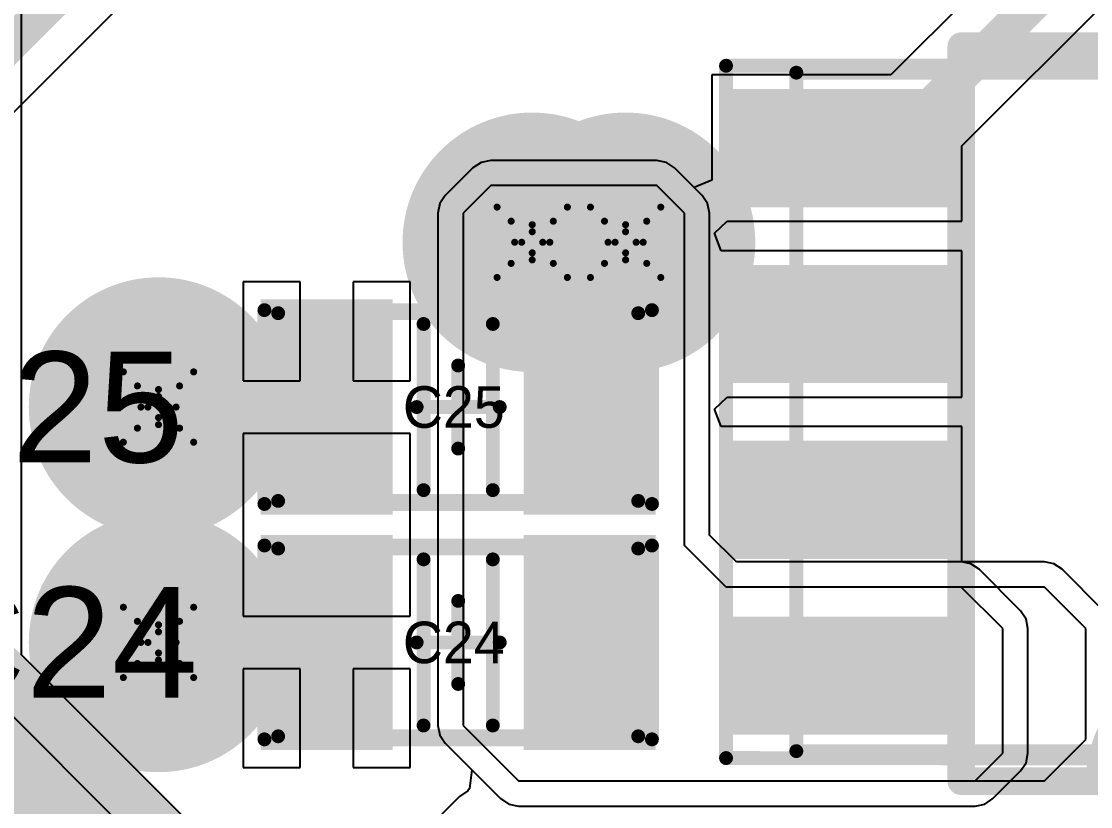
# Model space of a CAD drawing. Header units: millimetres. Extents: x -0.2 to 11.1, y -5.4 to 4.7.
# Drawn here: x 1.1657 to 1.4698, y 0.7604 to 0.9837 of the extents above; entities that cross this region are included whole.
import ezdxf

# ---------------------------------------------------------------- set-up
doc = ezdxf.new("R2010")
doc.units = ezdxf.units.MM
doc.header["$MEASUREMENT"] = 0
for name, color, linetype in [('BottomLayer', 5, 'Continuous'), ('DrillDrawing', 1, 'Continuous'), ('InternalPlane1', 76, 'Continuous'), ('InternalPlane2', 16, 'Continuous'), ('Mechanical1', 6, 'Continuous'), ('Mechanical3', 76, 'Continuous'), ('Mechanical5', 56, 'Continuous'), ('TopLayer', 1, 'Continuous'), ('TopOverlay', 2, 'Continuous'), ('TopPaste', 8, 'Continuous'), ('TopSolder', 216, 'Continuous'), ('ViaHoleLayer', 16, 'Continuous')]:
    doc.layers.add(name, color=color, linetype=linetype)
doc.styles.add('Arial', font='arial.ttf', dxfattribs={"height": 0.2})

# ---------------------------------------------------------------- blocks, each defined once
blk = doc.blocks.new('SOIC8_7')
at = {"layer": 'TopLayer'}
for points in [[(-0.07972, 0.08681), (-0.07972, 0.06319), (-0.13287, 0.06319), (-0.13287, 0.08681)], [(0.13287, 0.08681), (0.13287, 0.06319), (0.07972, 0.06319), (0.07972, 0.08681)], [(-0.07972, 0.03681), (-0.07972, 0.01319), (-0.13287, 0.01319), (-0.13287, 0.03681)], [(0.13287, 0.03681), (0.13287, 0.01319), (0.07972, 0.01319), (0.07972, 0.03681)], [(-0.07972, -0.01319), (-0.07972, -0.03681), (-0.13287, -0.03681), (-0.13287, -0.01319)], [(0.13287, -0.01319), (0.13287, -0.03681), (0.07972, -0.03681), (0.07972, -0.01319)], [(-0.07972, -0.06319), (-0.07972, -0.08681), (-0.13287, -0.08681), (-0.13287, -0.06319)], [(0.13287, -0.06319), (0.13287, -0.08681), (0.07972, -0.08681), (0.07972, -0.06319)]]:
    blk.add_hatch(color=1, dxfattribs=at).paths.add_polyline_path(points)
at = {"layer": 'TopPaste'}
for points in [[(-0.07472, 0.09181), (-0.07472, 0.05819), (-0.13787, 0.05819), (-0.13787, 0.09181)], [(0.13787, 0.09181), (0.13787, 0.05819), (0.07472, 0.05819), (0.07472, 0.09181)], [(-0.07472, 0.04181), (-0.07472, 0.00819), (-0.13787, 0.00819), (-0.13787, 0.04181)], [(0.13787, 0.04181), (0.13787, 0.00819), (0.07472, 0.00819), (0.07472, 0.04181)], [(-0.07472, -0.00819), (-0.07472, -0.04181), (-0.13787, -0.04181), (-0.13787, -0.00819)], [(0.13787, -0.00819), (0.13787, -0.04181), (0.07472, -0.04181), (0.07472, -0.00819)], [(-0.07472, -0.05819), (-0.07472, -0.09181), (-0.13787, -0.09181), (-0.13787, -0.05819)], [(0.13787, -0.05819), (0.13787, -0.09181), (0.07472, -0.09181), (0.07472, -0.05819)]]:
    blk.add_hatch(color=8, dxfattribs=at).paths.add_polyline_path(points)
at = {"layer": 'TopSolder'}
for points in [[(-0.07572, 0.09081), (-0.07572, 0.05919), (-0.13687, 0.05919), (-0.13687, 0.09081)], [(0.13687, 0.09081), (0.13687, 0.05919), (0.07572, 0.05919), (0.07572, 0.09081)], [(-0.07572, 0.04081), (-0.07572, 0.00919), (-0.13687, 0.00919), (-0.13687, 0.04081)], [(0.13687, 0.04081), (0.13687, 0.00919), (0.07572, 0.00919), (0.07572, 0.04081)], [(-0.07572, -0.00919), (-0.07572, -0.04081), (-0.13687, -0.04081), (-0.13687, -0.00919)], [(0.13687, -0.00919), (0.13687, -0.04081), (0.07572, -0.04081), (0.07572, -0.00919)], [(-0.07572, -0.05919), (-0.07572, -0.09081), (-0.13687, -0.09081), (-0.13687, -0.05919)], [(0.13687, -0.05919), (0.13687, -0.09081), (0.07572, -0.09081), (0.07572, -0.05919)]]:
    blk.add_hatch(color=216, dxfattribs=at).paths.add_polyline_path(points)
at = {"layer": 'Mechanical1', "const_width": 0.00394}
for points in [[(-0.11841, 0.09645), (-0.11841, -0.09646)], [(0.11781, 0.09645), (-0.11841, 0.09645)], [(0.11781, 0.09645), (0.11781, -0.09646)], [(0.11781, -0.09646), (-0.11841, -0.09646)]]:
    blk.add_lwpolyline(points, dxfattribs=at)
at = {"layer": 'Mechanical1'}
for points, const_width in [([(-0.1194, 0.09645, 1), (-0.11743, 0.09645, 1)], 0.00197), ([(-0.1194, 0.09645, 1), (-0.11743, 0.09645, 1)], 0.00197), ([(0.11682, 0.09645, 1), (0.11879, 0.09645, 1)], 0.00197), ([(0.11682, 0.09645, 1), (0.11879, 0.09645, 1)], 0.00197), ([(-0.09449, 0.07874, 1), (-0.10236, 0.07874, 1)], 0.01), ([(-0.10486, 0.07874, 1), (-0.09986, 0.07874, 1)], 0.005), ([(-0.09699, 0.07874, 1), (-0.09199, 0.07874, 1)], 0.005), ([(-0.1194, -0.09646, 1), (-0.11743, -0.09646, 1)], 0.00197), ([(-0.1194, -0.09646, 1), (-0.11743, -0.09646, 1)], 0.00197), ([(0.11682, -0.09646, 1), (0.11879, -0.09646, 1)], 0.00197), ([(0.11682, -0.09646, 1), (0.11879, -0.09646, 1)], 0.00197)]:
    blk.add_lwpolyline(points, format="xyb", close=True, dxfattribs=dict(at, const_width=const_width))
at = {"layer": 'Mechanical3', "const_width": 0.00394}
for points in [[(-0.1378, -0.09843), (-0.13889, 0.09865)], [(0.1378, 0.09843), (-0.13889, 0.09865)], [(-0.1378, -0.09843), (-0.13889, 0.09865)], [(0.1378, 0.09843), (-0.13889, 0.09865)], [(0.1378, 0.09843), (0.1378, -0.09843)], [(0.1378, 0.09843), (0.1378, -0.09843)], [(0, 0.01969), (0, -0.01969)], [(0.01969, 0), (-0.01969, 0)], [(0.1378, -0.09843), (-0.1378, -0.09843)]]:
    blk.add_lwpolyline(points, dxfattribs=at)
at = {"layer": 'Mechanical3', "const_width": 0.00197}
for points in [[(-0.13988, 0.09865, 1), (-0.13791, 0.09865, 1)], [(-0.13988, 0.09865, 1), (-0.13791, 0.09865, 1)], [(-0.13988, 0.09865, 1), (-0.13791, 0.09865, 1)], [(-0.13988, 0.09865, 1), (-0.13791, 0.09865, 1)], [(0.13681, 0.09843, 1), (0.13878, 0.09843, 1)], [(0.13681, 0.09843, 1), (0.13878, 0.09843, 1)], [(0.13681, 0.09843, 1), (0.13878, 0.09843, 1)], [(0.13681, 0.09843, 1), (0.13878, 0.09843, 1)], [(-0.00098, 0.01969, 1), (0.00098, 0.01969, 1)], [(-0.02067, 0, 1), (-0.0187, 0, 1)], [(0.0187, 0, 1), (0.02067, 0, 1)], [(-0.00098, -0.01969, 1), (0.00098, -0.01969, 1)], [(-0.13878, -0.09843, 1), (-0.13681, -0.09843, 1)], [(-0.13878, -0.09843, 1), (-0.13681, -0.09843, 1)], [(-0.13878, -0.09843, 1), (-0.13681, -0.09843, 1)], [(0.13681, -0.09843, 1), (0.13878, -0.09843, 1)], [(0.13681, -0.09843, 1), (0.13878, -0.09843, 1)], [(0.13681, -0.09843, 1), (0.13878, -0.09843, 1)]]:
    blk.add_lwpolyline(points, format="xyb", close=True, dxfattribs=at)
at = {"layer": 'Mechanical5', "const_width": 0.00394}
for points in [[(-0.1378, -0.09843), (-0.13889, 0.09865)], [(0.1378, 0.09843), (-0.13889, 0.09865)], [(-0.1378, -0.09843), (-0.13889, 0.09865)], [(0.1378, 0.09843), (-0.13889, 0.09865)], [(0.1378, 0.09843), (0.1378, -0.09843)], [(0.1378, 0.09843), (0.1378, -0.09843)], [(0.1378, -0.09843), (-0.1378, -0.09843)], [(0.1378, -0.09843), (-0.1378, -0.09843)]]:
    blk.add_lwpolyline(points, dxfattribs=at)
at = {"layer": 'Mechanical5', "const_width": 0.00197}
for points in [[(-0.13988, 0.09865, 1), (-0.13791, 0.09865, 1)], [(-0.13988, 0.09865, 1), (-0.13791, 0.09865, 1)], [(-0.13988, 0.09865, 1), (-0.13791, 0.09865, 1)], [(-0.13988, 0.09865, 1), (-0.13791, 0.09865, 1)], [(0.13681, 0.09843, 1), (0.13878, 0.09843, 1)], [(0.13681, 0.09843, 1), (0.13878, 0.09843, 1)], [(0.13681, 0.09843, 1), (0.13878, 0.09843, 1)], [(0.13681, 0.09843, 1), (0.13878, 0.09843, 1)], [(-0.13878, -0.09843, 1), (-0.13681, -0.09843, 1)], [(-0.13878, -0.09843, 1), (-0.13681, -0.09843, 1)], [(-0.13878, -0.09843, 1), (-0.13681, -0.09843, 1)], [(-0.13878, -0.09843, 1), (-0.13681, -0.09843, 1)], [(0.13681, -0.09843, 1), (0.13878, -0.09843, 1)], [(0.13681, -0.09843, 1), (0.13878, -0.09843, 1)], [(0.13681, -0.09843, 1), (0.13878, -0.09843, 1)], [(0.13681, -0.09843, 1), (0.13878, -0.09843, 1)]]:
    blk.add_lwpolyline(points, format="xyb", close=True, dxfattribs=at)
at = {"layer": 'TopOverlay', "const_width": 0.00787}
for points in [[(-0.0315, 0.105), (-0.07087, 0.105)], [(-0.07087, 0.105), (-0.07087, -0.104)], [(0.07087, 0.105), (0.0315, 0.105)], [(0.07087, 0.105), (0.07087, -0.104)], [(0.07087, -0.104), (-0.07087, -0.104)]]:
    blk.add_lwpolyline(points, dxfattribs=at)
at = {"layer": 'TopOverlay', "const_width": 0.00394}
for points in [[(-0.07283, 0.105, 1), (-0.0689, 0.105, 1)], [(-0.07283, 0.105, 1), (-0.0689, 0.105, 1)], [(-0.03346, 0.105, 1), (-0.02953, 0.105, 1)], [(-0.03346, 0.105, 1), (-0.02953, 0.105, 1)], [(0.02953, 0.105, 1), (0.03346, 0.105, 1)], [(0.02953, 0.105, 1), (0.03346, 0.105, 1)], [(0.0689, 0.105, 1), (0.07283, 0.105, 1)], [(0.0689, 0.105, 1), (0.07283, 0.105, 1)], [(-0.07283, -0.104, 1), (-0.0689, -0.104, 1)], [(-0.07283, -0.104, 1), (-0.0689, -0.104, 1)], [(0.0689, -0.104, 1), (0.07283, -0.104, 1)], [(0.0689, -0.104, 1), (0.07283, -0.104, 1)]]:
    blk.add_lwpolyline(points, format="xyb", close=True, dxfattribs=at)
at = {"layer": 'TopOverlay', "const_width": 0.00787}
blk.add_lwpolyline([(0.0315, 0.105, -1), (-0.0315, 0.105)], format="xyb", dxfattribs=at)
at = {"layer": 'Mechanical5'}
blk.add_text('U6', height=0.011811, dxfattribs=at).set_placement((-0.00984, -0.0059))
blk = doc.blocks.new('C0805_CER_103')
at = {"layer": 'TopLayer'}
for points in [[(-0.02362, -0.02559), (-0.05118, -0.02559), (-0.05118, 0.02559), (-0.02362, 0.02559)], [(0.02362, 0.02559), (0.05118, 0.02559), (0.05118, -0.02559), (0.02362, -0.02559)]]:
    blk.add_hatch(color=1, dxfattribs=at).paths.add_polyline_path(points)
at = {"layer": 'TopPaste'}
for points in [[(-0.01862, -0.03059), (-0.05618, -0.03059), (-0.05618, 0.03059), (-0.01862, 0.03059)], [(0.01862, 0.03059), (0.05618, 0.03059), (0.05618, -0.03059), (0.01862, -0.03059)]]:
    blk.add_hatch(color=8, dxfattribs=at).paths.add_polyline_path(points)
at = {"layer": 'TopSolder'}
for points in [[(-0.02165, -0.02756), (-0.05315, -0.02756), (-0.05315, 0.02756), (-0.02165, 0.02756)], [(0.02165, 0.02756), (0.05315, 0.02756), (0.05315, -0.02756), (0.02165, -0.02756)]]:
    blk.add_hatch(color=216, dxfattribs=at).paths.add_polyline_path(points)
at = {"layer": 'Mechanical1', "const_width": 0.00394}
for points in [[(-0.05121, -0.02669), (-0.05121, 0.02669)], [(-0.05121, 0.02669), (0.05121, 0.02669)], [(0.05121, -0.02669), (0.05121, 0.02669)], [(-0.05121, -0.02669), (0.05121, -0.02669)]]:
    blk.add_lwpolyline(points, dxfattribs=at)
at = {"layer": 'Mechanical1', "const_width": 0.00197}
for points in [[(-0.05219, 0.02669, 1), (-0.05023, 0.02669, 1)], [(-0.05219, 0.02669, 1), (-0.05023, 0.02669, 1)], [(0.05023, 0.02669, 1), (0.05219, 0.02669, 1)], [(0.05023, 0.02669, 1), (0.05219, 0.02669, 1)], [(-0.05219, -0.02669, 1), (-0.05023, -0.02669, 1)], [(-0.05219, -0.02669, 1), (-0.05023, -0.02669, 1)], [(0.05023, -0.02669, 1), (0.05219, -0.02669, 1)], [(0.05023, -0.02669, 1), (0.05219, -0.02669, 1)]]:
    blk.add_lwpolyline(points, format="xyb", close=True, dxfattribs=at)
at = {"layer": 'Mechanical3', "const_width": 0.00394}
for points in [[(-0.05512, 0.02756), (0.05512, 0.02756)], [(-0.05512, -0.02756), (-0.05512, 0.02756)], [(0.05512, -0.02756), (0.05512, 0.02756)], [(0, -0.01181), (0, 0.01181)], [(-0.01181, 0), (0.01181, 0)], [(-0.05512, -0.02756), (0.05512, -0.02756)]]:
    blk.add_lwpolyline(points, dxfattribs=at)
at = {"layer": 'Mechanical3', "const_width": 0.00197}
for points in [[(-0.0561, 0.02756, 1), (-0.05413, 0.02756, 1)], [(-0.0561, 0.02756, 1), (-0.05413, 0.02756, 1)], [(0.05413, 0.02756, 1), (0.0561, 0.02756, 1)], [(0.05413, 0.02756, 1), (0.0561, 0.02756, 1)], [(-0.00098, 0.01181, 1), (0.00098, 0.01181, 1)], [(-0.0128, 0, 1), (-0.01083, 0, 1)], [(0.01083, 0, 1), (0.0128, 0, 1)], [(-0.00098, -0.01181, 1), (0.00098, -0.01181, 1)], [(-0.0561, -0.02756, 1), (-0.05413, -0.02756, 1)], [(-0.0561, -0.02756, 1), (-0.05413, -0.02756, 1)], [(0.05413, -0.02756, 1), (0.0561, -0.02756, 1)], [(0.05413, -0.02756, 1), (0.0561, -0.02756, 1)]]:
    blk.add_lwpolyline(points, format="xyb", close=True, dxfattribs=at)
at = {"layer": 'Mechanical5', "const_width": 0.00394}
for points in [[(-0.05512, 0.02756), (0.05512, 0.02756)], [(-0.05512, -0.02756), (-0.05512, 0.02756)], [(0.05512, -0.02756), (0.05512, 0.02756)], [(-0.05512, -0.02756), (0.05512, -0.02756)]]:
    blk.add_lwpolyline(points, dxfattribs=at)
at = {"layer": 'Mechanical5', "const_width": 0.00197}
for points in [[(-0.0561, 0.02756, 1), (-0.05413, 0.02756, 1)], [(-0.0561, 0.02756, 1), (-0.05413, 0.02756, 1)], [(0.05413, 0.02756, 1), (0.0561, 0.02756, 1)], [(0.05413, 0.02756, 1), (0.0561, 0.02756, 1)], [(-0.0561, -0.02756, 1), (-0.05413, -0.02756, 1)], [(-0.0561, -0.02756, 1), (-0.05413, -0.02756, 1)], [(0.05413, -0.02756, 1), (0.0561, -0.02756, 1)], [(0.05413, -0.02756, 1), (0.0561, -0.02756, 1)]]:
    blk.add_lwpolyline(points, format="xyb", close=True, dxfattribs=at)
at = {"layer": 'TopOverlay', "const_width": 0.00394}
for points in [[(-0.00984, -0.02362), (-0.00984, 0.02362)], [(0.00984, -0.02362), (0.00984, 0.02362)]]:
    blk.add_lwpolyline(points, dxfattribs=at)
at = {"layer": 'TopOverlay', "const_width": 0.00197}
for points in [[(-0.01083, 0.02362, 1), (-0.00886, 0.02362, 1)], [(0.00886, 0.02362, 1), (0.01083, 0.02362, 1)], [(-0.01083, -0.02362, 1), (-0.00886, -0.02362, 1)], [(0.00886, -0.02362, 1), (0.01083, -0.02362, 1)]]:
    blk.add_lwpolyline(points, format="xyb", close=True, dxfattribs=at)
at = {"layer": 'Mechanical5'}
blk.add_text('C25', height=0.011811, dxfattribs=at).set_placement((-0.01574, -0.0059))
blk = doc.blocks.new('C0805_CER_104')
at = {"layer": 'TopLayer'}
for points in [[(-0.02362, -0.02559), (-0.05118, -0.02559), (-0.05118, 0.02559), (-0.02362, 0.02559)], [(0.02362, 0.02559), (0.05118, 0.02559), (0.05118, -0.02559), (0.02362, -0.02559)]]:
    blk.add_hatch(color=1, dxfattribs=at).paths.add_polyline_path(points)
at = {"layer": 'TopPaste'}
for points in [[(-0.01862, -0.03059), (-0.05618, -0.03059), (-0.05618, 0.03059), (-0.01862, 0.03059)], [(0.01862, 0.03059), (0.05618, 0.03059), (0.05618, -0.03059), (0.01862, -0.03059)]]:
    blk.add_hatch(color=8, dxfattribs=at).paths.add_polyline_path(points)
at = {"layer": 'TopSolder'}
for points in [[(-0.02165, -0.02756), (-0.05315, -0.02756), (-0.05315, 0.02756), (-0.02165, 0.02756)], [(0.02165, 0.02756), (0.05315, 0.02756), (0.05315, -0.02756), (0.02165, -0.02756)]]:
    blk.add_hatch(color=216, dxfattribs=at).paths.add_polyline_path(points)
at = {"layer": 'Mechanical1', "const_width": 0.00394}
for points in [[(-0.05121, -0.02669), (-0.05121, 0.02669)], [(-0.05121, 0.02669), (0.05121, 0.02669)], [(0.05121, -0.02669), (0.05121, 0.02669)], [(-0.05121, -0.02669), (0.05121, -0.02669)]]:
    blk.add_lwpolyline(points, dxfattribs=at)
at = {"layer": 'Mechanical1', "const_width": 0.00197}
for points in [[(-0.05219, 0.02669, 1), (-0.05023, 0.02669, 1)], [(-0.05219, 0.02669, 1), (-0.05023, 0.02669, 1)], [(0.05023, 0.02669, 1), (0.05219, 0.02669, 1)], [(0.05023, 0.02669, 1), (0.05219, 0.02669, 1)], [(-0.05219, -0.02669, 1), (-0.05023, -0.02669, 1)], [(-0.05219, -0.02669, 1), (-0.05023, -0.02669, 1)], [(0.05023, -0.02669, 1), (0.05219, -0.02669, 1)], [(0.05023, -0.02669, 1), (0.05219, -0.02669, 1)]]:
    blk.add_lwpolyline(points, format="xyb", close=True, dxfattribs=at)
at = {"layer": 'Mechanical3', "const_width": 0.00394}
for points in [[(-0.05512, 0.02756), (0.05512, 0.02756)], [(-0.05512, -0.02756), (-0.05512, 0.02756)], [(0.05512, -0.02756), (0.05512, 0.02756)], [(0, -0.01181), (0, 0.01181)], [(-0.01181, 0), (0.01181, 0)], [(-0.05512, -0.02756), (0.05512, -0.02756)]]:
    blk.add_lwpolyline(points, dxfattribs=at)
at = {"layer": 'Mechanical3', "const_width": 0.00197}
for points in [[(-0.0561, 0.02756, 1), (-0.05413, 0.02756, 1)], [(-0.0561, 0.02756, 1), (-0.05413, 0.02756, 1)], [(0.05413, 0.02756, 1), (0.0561, 0.02756, 1)], [(0.05413, 0.02756, 1), (0.0561, 0.02756, 1)], [(-0.00098, 0.01181, 1), (0.00098, 0.01181, 1)], [(-0.0128, 0, 1), (-0.01083, 0, 1)], [(0.01083, 0, 1), (0.0128, 0, 1)], [(-0.00098, -0.01181, 1), (0.00098, -0.01181, 1)], [(-0.0561, -0.02756, 1), (-0.05413, -0.02756, 1)], [(-0.0561, -0.02756, 1), (-0.05413, -0.02756, 1)], [(0.05413, -0.02756, 1), (0.0561, -0.02756, 1)], [(0.05413, -0.02756, 1), (0.0561, -0.02756, 1)]]:
    blk.add_lwpolyline(points, format="xyb", close=True, dxfattribs=at)
at = {"layer": 'Mechanical5', "const_width": 0.00394}
for points in [[(-0.05512, 0.02756), (0.05512, 0.02756)], [(-0.05512, -0.02756), (-0.05512, 0.02756)], [(0.05512, -0.02756), (0.05512, 0.02756)], [(-0.05512, -0.02756), (0.05512, -0.02756)]]:
    blk.add_lwpolyline(points, dxfattribs=at)
at = {"layer": 'Mechanical5', "const_width": 0.00197}
for points in [[(-0.0561, 0.02756, 1), (-0.05413, 0.02756, 1)], [(-0.0561, 0.02756, 1), (-0.05413, 0.02756, 1)], [(0.05413, 0.02756, 1), (0.0561, 0.02756, 1)], [(0.05413, 0.02756, 1), (0.0561, 0.02756, 1)], [(-0.0561, -0.02756, 1), (-0.05413, -0.02756, 1)], [(-0.0561, -0.02756, 1), (-0.05413, -0.02756, 1)], [(0.05413, -0.02756, 1), (0.0561, -0.02756, 1)], [(0.05413, -0.02756, 1), (0.0561, -0.02756, 1)]]:
    blk.add_lwpolyline(points, format="xyb", close=True, dxfattribs=at)
at = {"layer": 'TopOverlay', "const_width": 0.00394}
for points in [[(-0.00984, -0.02362), (-0.00984, 0.02362)], [(0.00984, -0.02362), (0.00984, 0.02362)]]:
    blk.add_lwpolyline(points, dxfattribs=at)
at = {"layer": 'TopOverlay', "const_width": 0.00197}
for points in [[(-0.01083, 0.02362, 1), (-0.00886, 0.02362, 1)], [(0.00886, 0.02362, 1), (0.01083, 0.02362, 1)], [(-0.01083, -0.02362, 1), (-0.00886, -0.02362, 1)], [(0.00886, -0.02362, 1), (0.01083, -0.02362, 1)]]:
    blk.add_lwpolyline(points, format="xyb", close=True, dxfattribs=at)
at = {"layer": 'Mechanical5'}
blk.add_text('C24', height=0.011811, dxfattribs=at).set_placement((-0.01574, -0.0059))

msp = doc.modelspace()

# ---------------------------------------------------------------- hatches: boundary and pattern name
at = {"layer": 'BottomLayer'}
h = msp.add_hatch(color=5, dxfattribs=at)
edge = h.paths.add_edge_path()
edge.add_arc((1.31102, 0.92087), 0.01181, 0, 360)
h = msp.add_hatch(color=5, dxfattribs=at)
edge = h.paths.add_edge_path()
edge.add_arc((1.33758, 0.92087), 0.01181, 0, 360)
h = msp.add_hatch(color=5, dxfattribs=at)
edge = h.paths.add_edge_path()
edge.add_arc((1.20472, 0.87402), 0.01181, 0, 360)
h = msp.add_hatch(color=5, dxfattribs=at)
edge = h.paths.add_edge_path()
edge.add_arc((1.20472, 0.80709), 0.01181, 0, 360)
at = {"layer": 'InternalPlane1'}
h = msp.add_hatch(color=76, dxfattribs=at)
edge = h.paths.add_edge_path()
edge.add_arc((1.31102, 0.92087), 0.03689, 0, 360)
h = msp.add_hatch(color=76, dxfattribs=at)
edge = h.paths.add_edge_path()
edge.add_arc((1.33758, 0.92087), 0.03689, 0, 360)
at = {"layer": 'InternalPlane2'}
h = msp.add_hatch(color=16, dxfattribs=at)
edge = h.paths.add_edge_path()
edge.add_arc((1.20472, 0.87402), 0.03689, 0, 360)
h = msp.add_hatch(color=16, dxfattribs=at)
edge = h.paths.add_edge_path()
edge.add_arc((1.20472, 0.80709), 0.03689, 0, 360)
at = {"layer": 'TopLayer'}
h = msp.add_hatch(color=1, dxfattribs=at)
edge = h.paths.add_edge_path()
edge.add_arc((1.31102, 0.92087), 0.01181, 0, 360)
h = msp.add_hatch(color=1, dxfattribs=at)
edge = h.paths.add_edge_path()
edge.add_arc((1.33758, 0.92087), 0.01181, 0, 360)
h = msp.add_hatch(color=1, dxfattribs=at)
edge = h.paths.add_edge_path()
edge.add_arc((1.20472, 0.87402), 0.01181, 0, 360)
h = msp.add_hatch(color=1, dxfattribs=at)
edge = h.paths.add_edge_path()
edge.add_arc((1.20472, 0.80709), 0.01181, 0, 360)
at = {"layer": 'ViaHoleLayer'}
h = msp.add_hatch(color=16, dxfattribs=at)
edge = h.paths.add_edge_path()
edge.add_arc((1.31102, 0.92087), 0.00689, 0, 360)
h = msp.add_hatch(color=16, dxfattribs=at)
edge = h.paths.add_edge_path()
edge.add_arc((1.33758, 0.92087), 0.00689, 0, 360)
h = msp.add_hatch(color=16, dxfattribs=at)
edge = h.paths.add_edge_path()
edge.add_arc((1.20472, 0.87402), 0.00689, 0, 360)
h = msp.add_hatch(color=16, dxfattribs=at)
edge = h.paths.add_edge_path()
edge.add_arc((1.20472, 0.80709), 0.00689, 0, 360)

# ---------------------------------------------------------------- linework, layer by layer
at = {"layer": 'BottomLayer'}
for p, q in [((1.29648, 0.9436), (1.29417, 0.94205)), ((1.29921, 0.94415), (1.29648, 0.9436)), ((1.34646, 0.94414), (1.29921, 0.94415)), ((1.34919, 0.9436), (1.34646, 0.94414)), ((1.3515, 0.94205), (1.34919, 0.9436)), ((1.29417, 0.94205), (1.28629, 0.93418)), ((1.35938, 0.93418), (1.3515, 0.94205)), ((1.29921, 0.93701), (1.29134, 0.92913)), ((1.34646, 0.93701), (1.29921, 0.93701)), ((1.35433, 0.92913), (1.34646, 0.93701)), ((1.28629, 0.93418), (1.28474, 0.93186)), ((1.36092, 0.93187), (1.35938, 0.93418)), ((1.28474, 0.93186), (1.2842, 0.92913)), ((1.36147, 0.92913), (1.36092, 0.93187)), ((1.2842, 0.92913), (1.2842, 0.78346)), ((1.29134, 0.92913), (1.29134, 0.78346)), ((1.35433, 0.83465), (1.35433, 0.92913)), ((1.36147, 0.8376), (1.36147, 0.92913)), ((1.3691, 0.82997), (1.36147, 0.8376)), ((1.36614, 0.82283), (1.35433, 0.83465)), ((1.43307, 0.82997), (1.3691, 0.82997)), ((1.4358, 0.82943), (1.43307, 0.82997)), ((1.43812, 0.82788), (1.4358, 0.82943)), ((1.44993, 0.81607), (1.43812, 0.82788)), ((1.43307, 0.82283), (1.36614, 0.82283)), ((1.44488, 0.81102), (1.43307, 0.82283)), ((1.36275, 0.58658), (1.13386, 0.81547)), ((1.45148, 0.81375), (1.44993, 0.81607)), ((1.45202, 0.81102), (1.45148, 0.81375)), ((1.44488, 0.77559), (1.44488, 0.81102)), ((1.45202, 0.77559), (1.45202, 0.81102)), ((1.2842, 0.78346), (1.28474, 0.78073)), ((1.29134, 0.78346), (1.30709, 0.76772)), ((1.28474, 0.78073), (1.28629, 0.77842)), ((1.28629, 0.77842), (1.30204, 0.76267)), ((1.43701, 0.76772), (1.44488, 0.77559)), ((1.45148, 0.77286), (1.45202, 0.77559)), ((1.44993, 0.77054), (1.45148, 0.77286)), ((1.44205, 0.76267), (1.44993, 0.77054)), ((1.30709, 0.76772), (1.43701, 0.76772)), ((1.30204, 0.76267), (1.30436, 0.76112)), ((1.30436, 0.76112), (1.30709, 0.76058)), ((1.30709, 0.76058), (1.43701, 0.76058)), ((1.43701, 0.76058), (1.43974, 0.76112)), ((1.43974, 0.76112), (1.44205, 0.76267))]:
    msp.add_line(p, q, dxfattribs=at)
at = {"layer": 'BottomLayer', "const_width": 0.06}
msp.add_lwpolyline([(1.05512, 0.83858), (1.34646, 0.54724)], dxfattribs=at)
at = {"layer": 'DrillDrawing', "const_width": 0.002}
for points in [[(1.30102, 0.93087), (1.31102, 0.92587)], [(1.30102, 0.93087), (1.30602, 0.92087)], [(1.31102, 0.92587), (1.32102, 0.93087)], [(1.31602, 0.92087), (1.32102, 0.93087)], [(1.32758, 0.93087), (1.33758, 0.92587)], [(1.32758, 0.93087), (1.33258, 0.92087)], [(1.33758, 0.92587), (1.34758, 0.93087)], [(1.34258, 0.92087), (1.34758, 0.93087)], [(1.30502, 0.92687), (1.31102, 0.92387)], [(1.30502, 0.92687), (1.30802, 0.92087)], [(1.31102, 0.92387), (1.31702, 0.92687)], [(1.31402, 0.92087), (1.31702, 0.92687)], [(1.33158, 0.92687), (1.33758, 0.92387)], [(1.33158, 0.92687), (1.33458, 0.92087)], [(1.33758, 0.92387), (1.34358, 0.92687)], [(1.34058, 0.92087), (1.34358, 0.92687)], [(1.30102, 0.91087), (1.30602, 0.92087)], [(1.30502, 0.91487), (1.30802, 0.92087)], [(1.31402, 0.92087), (1.31702, 0.91487)], [(1.31602, 0.92087), (1.32102, 0.91087)], [(1.32758, 0.91087), (1.33258, 0.92087)], [(1.33158, 0.91487), (1.33458, 0.92087)], [(1.34058, 0.92087), (1.34358, 0.91487)], [(1.34258, 0.92087), (1.34758, 0.91087)], [(1.30502, 0.91487), (1.31102, 0.91787)], [(1.31102, 0.91787), (1.31702, 0.91487)], [(1.33158, 0.91487), (1.33758, 0.91787)], [(1.33758, 0.91787), (1.34358, 0.91487)], [(1.30102, 0.91087), (1.31102, 0.91587)], [(1.31102, 0.91587), (1.32102, 0.91087)], [(1.32758, 0.91087), (1.33758, 0.91587)], [(1.33758, 0.91587), (1.34758, 0.91087)], [(1.19472, 0.88402), (1.20472, 0.87902)], [(1.19472, 0.88402), (1.19972, 0.87402)], [(1.20472, 0.87902), (1.21472, 0.88402)], [(1.20972, 0.87402), (1.21472, 0.88402)], [(1.19872, 0.88002), (1.20472, 0.87702)], [(1.19872, 0.88002), (1.20172, 0.87402)], [(1.20472, 0.87702), (1.21072, 0.88002)], [(1.20772, 0.87402), (1.21072, 0.88002)], [(1.19472, 0.86402), (1.19972, 0.87402)], [(1.19872, 0.86802), (1.20172, 0.87402)], [(1.20772, 0.87402), (1.21072, 0.86802)], [(1.20972, 0.87402), (1.21472, 0.86402)], [(1.19472, 0.86402), (1.20472, 0.86902)], [(1.19872, 0.86802), (1.20472, 0.87102)], [(1.20472, 0.87102), (1.21072, 0.86802)], [(1.20472, 0.86902), (1.21472, 0.86402)], [(1.19472, 0.81709), (1.20472, 0.81209)], [(1.19472, 0.81709), (1.19972, 0.80709)], [(1.20472, 0.81209), (1.21472, 0.81709)], [(1.20972, 0.80709), (1.21472, 0.81709)], [(1.19872, 0.81309), (1.20472, 0.81009)], [(1.19872, 0.81309), (1.20172, 0.80709)], [(1.20472, 0.81009), (1.21072, 0.81309)], [(1.20772, 0.80709), (1.21072, 0.81309)], [(1.19472, 0.79709), (1.19972, 0.80709)], [(1.19872, 0.80109), (1.20172, 0.80709)], [(1.20772, 0.80709), (1.21072, 0.80109)], [(1.20972, 0.80709), (1.21472, 0.79709)], [(1.19472, 0.79709), (1.20472, 0.80209)], [(1.19872, 0.80109), (1.20472, 0.80409)], [(1.20472, 0.80409), (1.21072, 0.80109)], [(1.20472, 0.80209), (1.21472, 0.79709)]]:
    msp.add_lwpolyline(points, dxfattribs=at)
at = {"layer": 'DrillDrawing', "const_width": 0.001}
for points in [[(1.30052, 0.93087, 1), (1.30152, 0.93087, 1)], [(1.30052, 0.93087, 1), (1.30152, 0.93087, 1)], [(1.32052, 0.93087, 1), (1.32152, 0.93087, 1)], [(1.32052, 0.93087, 1), (1.32152, 0.93087, 1)], [(1.32708, 0.93087, 1), (1.32808, 0.93087, 1)], [(1.32708, 0.93087, 1), (1.32808, 0.93087, 1)], [(1.34708, 0.93087, 1), (1.34808, 0.93087, 1)], [(1.34708, 0.93087, 1), (1.34808, 0.93087, 1)], [(1.30452, 0.92687, 1), (1.30552, 0.92687, 1)], [(1.30452, 0.92687, 1), (1.30552, 0.92687, 1)], [(1.31652, 0.92687, 1), (1.31752, 0.92687, 1)], [(1.31652, 0.92687, 1), (1.31752, 0.92687, 1)], [(1.33108, 0.92687, 1), (1.33208, 0.92687, 1)], [(1.33108, 0.92687, 1), (1.33208, 0.92687, 1)], [(1.34308, 0.92687, 1), (1.34408, 0.92687, 1)], [(1.34308, 0.92687, 1), (1.34408, 0.92687, 1)], [(1.31052, 0.92587, 1), (1.31152, 0.92587, 1)], [(1.31052, 0.92587, 1), (1.31152, 0.92587, 1)], [(1.31052, 0.92387, 1), (1.31152, 0.92387, 1)], [(1.31052, 0.92387, 1), (1.31152, 0.92387, 1)], [(1.33708, 0.92587, 1), (1.33808, 0.92587, 1)], [(1.33708, 0.92587, 1), (1.33808, 0.92587, 1)], [(1.33708, 0.92387, 1), (1.33808, 0.92387, 1)], [(1.33708, 0.92387, 1), (1.33808, 0.92387, 1)], [(1.30552, 0.92087, 1), (1.30652, 0.92087, 1)], [(1.30552, 0.92087, 1), (1.30652, 0.92087, 1)], [(1.30752, 0.92087, 1), (1.30852, 0.92087, 1)], [(1.30752, 0.92087, 1), (1.30852, 0.92087, 1)], [(1.31352, 0.92087, 1), (1.31452, 0.92087, 1)], [(1.31352, 0.92087, 1), (1.31452, 0.92087, 1)], [(1.31552, 0.92087, 1), (1.31652, 0.92087, 1)], [(1.31552, 0.92087, 1), (1.31652, 0.92087, 1)], [(1.33208, 0.92087, 1), (1.33308, 0.92087, 1)], [(1.33208, 0.92087, 1), (1.33308, 0.92087, 1)], [(1.33408, 0.92087, 1), (1.33508, 0.92087, 1)], [(1.33408, 0.92087, 1), (1.33508, 0.92087, 1)], [(1.34008, 0.92087, 1), (1.34108, 0.92087, 1)], [(1.34008, 0.92087, 1), (1.34108, 0.92087, 1)], [(1.34208, 0.92087, 1), (1.34308, 0.92087, 1)], [(1.34208, 0.92087, 1), (1.34308, 0.92087, 1)], [(1.31052, 0.91787, 1), (1.31152, 0.91787, 1)], [(1.31052, 0.91787, 1), (1.31152, 0.91787, 1)], [(1.33708, 0.91787, 1), (1.33808, 0.91787, 1)], [(1.33708, 0.91787, 1), (1.33808, 0.91787, 1)], [(1.30452, 0.91487, 1), (1.30552, 0.91487, 1)], [(1.30452, 0.91487, 1), (1.30552, 0.91487, 1)], [(1.31052, 0.91587, 1), (1.31152, 0.91587, 1)], [(1.31052, 0.91587, 1), (1.31152, 0.91587, 1)], [(1.31652, 0.91487, 1), (1.31752, 0.91487, 1)], [(1.31652, 0.91487, 1), (1.31752, 0.91487, 1)], [(1.33108, 0.91487, 1), (1.33208, 0.91487, 1)], [(1.33108, 0.91487, 1), (1.33208, 0.91487, 1)], [(1.33708, 0.91587, 1), (1.33808, 0.91587, 1)], [(1.33708, 0.91587, 1), (1.33808, 0.91587, 1)], [(1.34308, 0.91487, 1), (1.34408, 0.91487, 1)], [(1.34308, 0.91487, 1), (1.34408, 0.91487, 1)], [(1.30052, 0.91087, 1), (1.30152, 0.91087, 1)], [(1.30052, 0.91087, 1), (1.30152, 0.91087, 1)], [(1.32052, 0.91087, 1), (1.32152, 0.91087, 1)], [(1.32052, 0.91087, 1), (1.32152, 0.91087, 1)], [(1.32708, 0.91087, 1), (1.32808, 0.91087, 1)], [(1.32708, 0.91087, 1), (1.32808, 0.91087, 1)], [(1.34708, 0.91087, 1), (1.34808, 0.91087, 1)], [(1.34708, 0.91087, 1), (1.34808, 0.91087, 1)], [(1.19422, 0.88402, 1), (1.19522, 0.88402, 1)], [(1.19422, 0.88402, 1), (1.19522, 0.88402, 1)], [(1.21422, 0.88402, 1), (1.21522, 0.88402, 1)], [(1.21422, 0.88402, 1), (1.21522, 0.88402, 1)], [(1.19822, 0.88002, 1), (1.19922, 0.88002, 1)], [(1.19822, 0.88002, 1), (1.19922, 0.88002, 1)], [(1.20422, 0.87902, 1), (1.20522, 0.87902, 1)], [(1.20422, 0.87902, 1), (1.20522, 0.87902, 1)], [(1.21022, 0.88002, 1), (1.21122, 0.88002, 1)], [(1.21022, 0.88002, 1), (1.21122, 0.88002, 1)], [(1.20422, 0.87702, 1), (1.20522, 0.87702, 1)], [(1.20422, 0.87702, 1), (1.20522, 0.87702, 1)], [(1.19922, 0.87402, 1), (1.20022, 0.87402, 1)], [(1.19922, 0.87402, 1), (1.20022, 0.87402, 1)], [(1.20122, 0.87402, 1), (1.20222, 0.87402, 1)], [(1.20122, 0.87402, 1), (1.20222, 0.87402, 1)], [(1.20722, 0.87402, 1), (1.20822, 0.87402, 1)], [(1.20722, 0.87402, 1), (1.20822, 0.87402, 1)], [(1.20922, 0.87402, 1), (1.21022, 0.87402, 1)], [(1.20922, 0.87402, 1), (1.21022, 0.87402, 1)], [(1.20422, 0.87102, 1), (1.20522, 0.87102, 1)], [(1.20422, 0.87102, 1), (1.20522, 0.87102, 1)], [(1.20422, 0.86902, 1), (1.20522, 0.86902, 1)], [(1.20422, 0.86902, 1), (1.20522, 0.86902, 1)], [(1.19822, 0.86802, 1), (1.19922, 0.86802, 1)], [(1.19822, 0.86802, 1), (1.19922, 0.86802, 1)], [(1.21022, 0.86802, 1), (1.21122, 0.86802, 1)], [(1.21022, 0.86802, 1), (1.21122, 0.86802, 1)], [(1.19422, 0.86402, 1), (1.19522, 0.86402, 1)], [(1.19422, 0.86402, 1), (1.19522, 0.86402, 1)], [(1.21422, 0.86402, 1), (1.21522, 0.86402, 1)], [(1.21422, 0.86402, 1), (1.21522, 0.86402, 1)], [(1.19422, 0.81709, 1), (1.19522, 0.81709, 1)], [(1.19422, 0.81709, 1), (1.19522, 0.81709, 1)], [(1.21422, 0.81709, 1), (1.21522, 0.81709, 1)], [(1.21422, 0.81709, 1), (1.21522, 0.81709, 1)], [(1.19822, 0.81309, 1), (1.19922, 0.81309, 1)], [(1.19822, 0.81309, 1), (1.19922, 0.81309, 1)], [(1.20422, 0.81209, 1), (1.20522, 0.81209, 1)], [(1.20422, 0.81209, 1), (1.20522, 0.81209, 1)], [(1.21022, 0.81309, 1), (1.21122, 0.81309, 1)], [(1.21022, 0.81309, 1), (1.21122, 0.81309, 1)], [(1.20422, 0.81009, 1), (1.20522, 0.81009, 1)], [(1.20422, 0.81009, 1), (1.20522, 0.81009, 1)], [(1.19922, 0.80709, 1), (1.20022, 0.80709, 1)], [(1.19922, 0.80709, 1), (1.20022, 0.80709, 1)], [(1.20122, 0.80709, 1), (1.20222, 0.80709, 1)], [(1.20122, 0.80709, 1), (1.20222, 0.80709, 1)], [(1.20722, 0.80709, 1), (1.20822, 0.80709, 1)], [(1.20722, 0.80709, 1), (1.20822, 0.80709, 1)], [(1.20922, 0.80709, 1), (1.21022, 0.80709, 1)], [(1.20922, 0.80709, 1), (1.21022, 0.80709, 1)], [(1.20422, 0.80409, 1), (1.20522, 0.80409, 1)], [(1.20422, 0.80409, 1), (1.20522, 0.80409, 1)], [(1.20422, 0.80209, 1), (1.20522, 0.80209, 1)], [(1.20422, 0.80209, 1), (1.20522, 0.80209, 1)], [(1.19822, 0.80109, 1), (1.19922, 0.80109, 1)], [(1.19822, 0.80109, 1), (1.19922, 0.80109, 1)], [(1.21022, 0.80109, 1), (1.21122, 0.80109, 1)], [(1.21022, 0.80109, 1), (1.21122, 0.80109, 1)], [(1.19422, 0.79709, 1), (1.19522, 0.79709, 1)], [(1.19422, 0.79709, 1), (1.19522, 0.79709, 1)], [(1.21422, 0.79709, 1), (1.21522, 0.79709, 1)], [(1.21422, 0.79709, 1), (1.21522, 0.79709, 1)]]:
    msp.add_lwpolyline(points, format="xyb", close=True, dxfattribs=at)
at = {"layer": 'InternalPlane1', "const_width": 0.01}
for points in [[(1.19553, 0.89928, -0.176327), (1.21392, 0.89928)], [(1.17946, 0.86482, -0.176327), (1.17946, 0.88321)], [(1.22999, 0.88321, -0.176327), (1.22999, 0.86482)], [(1.21392, 0.84875, -0.176327), (1.19553, 0.84875)], [(1.19553, 0.83235, -0.176327), (1.21392, 0.83235)], [(1.17946, 0.79789, -0.176327), (1.17946, 0.81628)], [(1.22999, 0.81628, -0.176327), (1.22999, 0.79789)], [(1.21392, 0.78182, -0.176327), (1.19553, 0.78182)]]:
    msp.add_lwpolyline(points, format="xyb", dxfattribs=at)
at = {"layer": 'InternalPlane1', "const_width": 0.005}
for points in [[(1.19303, 0.89928, 1), (1.19803, 0.89928, 1)], [(1.21142, 0.89928, 1), (1.21642, 0.89928, 1)], [(1.17696, 0.88321, 1), (1.18196, 0.88321, 1)], [(1.22749, 0.88321, 1), (1.23249, 0.88321, 1)], [(1.17696, 0.86482, 1), (1.18196, 0.86482, 1)], [(1.22749, 0.86482, 1), (1.23249, 0.86482, 1)], [(1.19303, 0.84875, 1), (1.19803, 0.84875, 1)], [(1.21142, 0.84875, 1), (1.21642, 0.84875, 1)], [(1.19303, 0.83235, 1), (1.19803, 0.83235, 1)], [(1.21142, 0.83235, 1), (1.21642, 0.83235, 1)], [(1.17696, 0.81628, 1), (1.18196, 0.81628, 1)], [(1.22749, 0.81628, 1), (1.23249, 0.81628, 1)], [(1.17696, 0.79789, 1), (1.18196, 0.79789, 1)], [(1.22749, 0.79789, 1), (1.23249, 0.79789, 1)], [(1.19303, 0.78182, 1), (1.19803, 0.78182, 1)], [(1.21142, 0.78182, 1), (1.21642, 0.78182, 1)]]:
    msp.add_lwpolyline(points, format="xyb", close=True, dxfattribs=at)
at = {"layer": 'InternalPlane2'}
for p, q in [((1.16577, 0.8036), (1.16577, 1.07829)), ((1.29966, 0.6697), (1.16577, 0.8036))]:
    msp.add_line(p, q, dxfattribs=at)
at = {"layer": 'InternalPlane2', "const_width": 0.01}
for points in [[(1.30183, 0.94614, -0.176327), (1.32022, 0.94614)], [(1.32838, 0.94614, -0.176327), (1.34678, 0.94614)], [(1.28576, 0.91168, -0.176327), (1.28576, 0.93007)], [(1.31231, 0.91168, -0.176327), (1.31231, 0.93007)], [(1.33629, 0.93007, -0.176327), (1.33629, 0.91168)], [(1.36285, 0.93007, -0.176327), (1.36285, 0.91168)], [(1.32022, 0.8956, -0.176327), (1.30183, 0.8956)], [(1.34678, 0.8956, -0.176327), (1.32838, 0.8956)]]:
    msp.add_lwpolyline(points, format="xyb", dxfattribs=at)
at = {"layer": 'InternalPlane2', "const_width": 0.005}
for points in [[(1.29933, 0.94614, 1), (1.30433, 0.94614, 1)], [(1.31772, 0.94614, 1), (1.32272, 0.94614, 1)], [(1.32588, 0.94614, 1), (1.33088, 0.94614, 1)], [(1.34428, 0.94614, 1), (1.34928, 0.94614, 1)], [(1.28326, 0.93007, 1), (1.28826, 0.93007, 1)], [(1.30981, 0.93007, 1), (1.31481, 0.93007, 1)], [(1.33379, 0.93007, 1), (1.33879, 0.93007, 1)], [(1.36035, 0.93007, 1), (1.36535, 0.93007, 1)], [(1.28326, 0.91168, 1), (1.28826, 0.91168, 1)], [(1.30981, 0.91168, 1), (1.31481, 0.91168, 1)], [(1.33379, 0.91168, 1), (1.33879, 0.91168, 1)], [(1.36035, 0.91168, 1), (1.36535, 0.91168, 1)], [(1.29933, 0.8956, 1), (1.30433, 0.8956, 1)], [(1.31772, 0.8956, 1), (1.32272, 0.8956, 1)], [(1.32588, 0.8956, 1), (1.33088, 0.8956, 1)], [(1.34428, 0.8956, 1), (1.34928, 0.8956, 1)]]:
    msp.add_lwpolyline(points, format="xyb", close=True, dxfattribs=at)
at = {"layer": 'InternalPlane2', "const_width": 0.04}
msp.add_lwpolyline([(1.14567, 0.79528), (1.29134, 0.64961)], dxfattribs=at)
at = {"layer": 'TopLayer'}
for p, q in [((1.10873, 0.90308), (1.31217, 1.10652)), ((1.51874, 1.07416), (1.41303, 0.96845)), ((1.43321, 0.94826), (1.54288, 1.05793)), ((1.41303, 0.96845), (1.36206, 0.96845)), ((1.36206, 0.96845), (1.36206, 0.93857)), ((1.43321, 0.92683), (1.43321, 0.94826)), ((1.29648, 0.9436), (1.29417, 0.94205)), ((1.29921, 0.94415), (1.29648, 0.9436)), ((1.34646, 0.94414), (1.29921, 0.94415)), ((1.34919, 0.9436), (1.34646, 0.94414)), ((1.3515, 0.94205), (1.34919, 0.9436)), ((1.29417, 0.94205), (1.28629, 0.93418)), ((1.35706, 0.93649), (1.3515, 0.94205)), ((1.29921, 0.93701), (1.29134, 0.92913)), ((1.34646, 0.93701), (1.29921, 0.93701)), ((1.35433, 0.92913), (1.34646, 0.93701)), ((1.36206, 0.93857), (1.35706, 0.93649)), ((1.28629, 0.93418), (1.28474, 0.93186)), ((1.28474, 0.93186), (1.2842, 0.92913)), ((1.2842, 0.92913), (1.2842, 0.78346)), ((1.29134, 0.92913), (1.29134, 0.78346)), ((1.35433, 0.83465), (1.35433, 0.92913)), ((1.36291, 0.92345), (1.36647, 0.92683)), ((1.36647, 0.92683), (1.43321, 0.92683)), ((1.36472, 0.91845), (1.36291, 0.92345)), ((1.43321, 0.91845), (1.36472, 0.91845)), ((1.43321, 0.87683), (1.43321, 0.91845)), ((1.24506, 0.90961), (1.22878, 0.90961)), ((1.22878, 0.90961), (1.22878, 0.88152)), ((1.24506, 0.88152), (1.24506, 0.90961)), ((1.27634, 0.90961), (1.26006, 0.90961)), ((1.26006, 0.90961), (1.26006, 0.88152)), ((1.27634, 0.88152), (1.27634, 0.90961)), ((1.22878, 0.88152), (1.24506, 0.88152)), ((1.26006, 0.88152), (1.27634, 0.88152)), ((1.36291, 0.87345), (1.36647, 0.87683)), ((1.36647, 0.87683), (1.43321, 0.87683)), ((1.36472, 0.86845), (1.36291, 0.87345)), ((1.43321, 0.86845), (1.36472, 0.86845)), ((1.43321, 0.82997), (1.43321, 0.86845)), ((1.25256, 0.86652), (1.22878, 0.86652)), ((1.22878, 0.86652), (1.22878, 0.83843)), ((1.27634, 0.86652), (1.25256, 0.86652)), ((1.27634, 0.83843), (1.27634, 0.86652)), ((1.22878, 0.83843), (1.22878, 0.81459)), ((1.27634, 0.81459), (1.27634, 0.83843)), ((1.36614, 0.82283), (1.35433, 0.83465)), ((1.45669, 0.82997), (1.43321, 0.82997)), ((1.45942, 0.82943), (1.45669, 0.82997)), ((1.46174, 0.82788), (1.45942, 0.82943)), ((1.47355, 0.81607), (1.46174, 0.82788)), ((1.46174, 0.82788), (1.46174, 0.82788)), ((1.45669, 0.82283), (1.36614, 0.82283)), ((1.4685, 0.81102), (1.45669, 0.82283)), ((1.22878, 0.81459), (1.25256, 0.81459)), ((1.25256, 0.81459), (1.27634, 0.81459)), ((1.4685, 0.77953), (1.4685, 0.81102)), ((1.24506, 0.79959), (1.22878, 0.79959)), ((1.22878, 0.79959), (1.22878, 0.7715)), ((1.24506, 0.7715), (1.24506, 0.79959)), ((1.27634, 0.79959), (1.26006, 0.79959)), ((1.26006, 0.79959), (1.26006, 0.7715)), ((1.27634, 0.7715), (1.27634, 0.79959)), ((1.2842, 0.78346), (1.28474, 0.78073)), ((1.29134, 0.78346), (1.30709, 0.76772)), ((1.28474, 0.78073), (1.28629, 0.77842)), ((1.45669, 0.76772), (1.4685, 0.77953)), ((1.28629, 0.77842), (1.29383, 0.77088)), ((1.22878, 0.7715), (1.24506, 0.7715)), ((1.26006, 0.7715), (1.27634, 0.7715)), ((1.29383, 0.77088), (1.29319, 0.76553)), ((1.30709, 0.76772), (1.45669, 0.76772)), ((1.29274, 0.7649), (1.29037, 0.76331)), ((1.29319, 0.76553), (1.29274, 0.7649)), ((1.29037, 0.76331), (1.11961, 0.59255)), ((1.29037, 0.76331), (1.29037, 0.76331))]:
    msp.add_line(p, q, dxfattribs=at)
at = {"layer": 'TopLayer', "const_width": 0.01}
for points in [[(1.05429, 0.86883), (1.30625, 1.1208)], [(1.4124, 0.94764), (1.53676, 1.072)], [(1.39764, 0.94764), (1.4124, 0.94764)]]:
    msp.add_lwpolyline(points, dxfattribs=at)
at = {"layer": 'TopLayer', "const_width": 0.005}
for points in [[(1.39514, 0.94764, 1), (1.40014, 0.94764, 1)], [(1.4099, 0.94764, 1), (1.4149, 0.94764, 1)], [(1.4099, 0.94764, 1), (1.4149, 0.94764, 1)]]:
    msp.add_lwpolyline(points, format="xyb", close=True, dxfattribs=at)

# ---------------------------------------------------------------- block references
at = {"rotation": 180}
msp.add_blockref('SOIC8_7', (1.50394, 0.87264), dxfattribs=at)
for name, p in [('C0805_CER_103', (1.28996, 0.87402)), ('C0805_CER_104', (1.28996, 0.80709))]:
    msp.add_blockref(name, p)

# ---------------------------------------------------------------- texts
at = {"layer": 'TopOverlay', "style": 'Arial'}
for s, p in [('C25', (1.13125, 0.85827)), ('C24', (1.13518, 0.79134))]:
    msp.add_text(s, height=0.031496, dxfattribs=at).set_placement(p)

doc.saveas('drawing.dxf')
